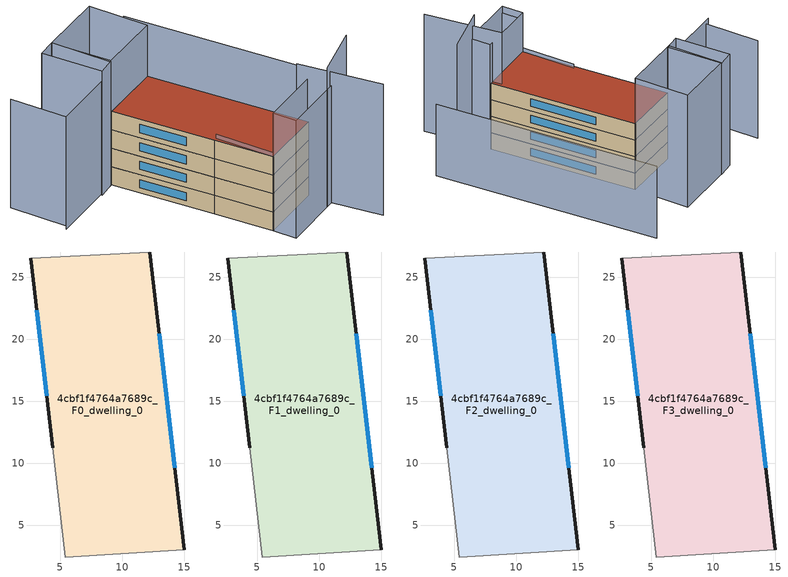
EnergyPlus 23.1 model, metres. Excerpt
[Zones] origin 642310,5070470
4cbf1f4764a7689c_F0_dwelling_0
 floor ground (EU_floor_Construction): 12.22,27.05 15.02,3.03 5.41,2.43 4.41,11.24 2.61,26.55 z0
 wall outside (EU_wall_Construction): 2.61,26.55 4.41,11.24 / 15.02,3.03 12.22,27.05 z0:3
 wall adiabatic (EU_wall_Construction): 12.22,27.05 2.61,26.55 / 4.41,11.24 5.41,2.43 15.02,3.03 z0:3
 window (EU_Window_Construction): 3.11,22.34 3.91,15.45 / 14.25,9.64 12.99,20.44 z0.83:2.17
4cbf1f4764a7689c_F1_dwelling_0
 floor to 4cbf1f4764a7689c_F0_dwelling_0 (EU_floor_Construction): 12.22,27.05 15.01,3.03 5.41,2.43 4.41,11.24 2.61,26.55 z3
 wall outside (EU_wall_Construction): 2.61,26.55 4.41,11.24 / 15.02,3.03 12.22,27.05 z3:6
 wall adiabatic (EU_wall_Construction): 12.22,27.05 2.61,26.55 / 4.41,11.24 5.41,2.43 15.02,3.03 z3:6
 window (EU_Window_Construction): 3.11,22.34 3.91,15.45 / 14.25,9.64 12.99,20.44 z3.83:5.17
4cbf1f4764a7689c_F2_dwelling_0
 floor to 4cbf1f4764a7689c_F1_dwelling_0 (EU_floor_Construction): 12.22,27.05 15.01,3.03 5.41,2.43 4.41,11.24 2.61,26.55 z6
 wall outside (EU_wall_Construction): 2.61,26.55 4.41,11.24 / 15.02,3.03 12.22,27.05 z6:9
 wall adiabatic (EU_wall_Construction): 12.22,27.05 2.61,26.55 / 4.41,11.24 5.41,2.43 15.02,3.03 z6:9
 window (EU_Window_Construction): 3.11,22.34 3.91,15.45 / 14.25,9.64 12.99,20.44 z6.83:8.17
4cbf1f4764a7689c_F3_dwelling_0
 floor to 4cbf1f4764a7689c_F2_dwelling_0 (EU_floor_Construction): 12.22,27.05 15.01,3.03 5.41,2.43 4.41,11.24 2.61,26.55 z9
 wall outside (EU_wall_Construction): 2.61,26.55 4.41,11.24 / 15.02,3.03 12.22,27.05 z9:12
 wall adiabatic (EU_wall_Construction): 12.22,27.05 2.61,26.55 / 4.41,11.24 5.41,2.43 15.02,3.03 z9:12
 window (EU_Window_Construction): 3.11,22.34 3.91,15.45 / 14.25,9.64 12.99,20.44 z9.83:11.17
 roof outside (EU_roof_Construction): 15.02,3.03 12.22,27.05 2.61,26.55 4.41,11.24 5.41,2.43 z12
shading: 14.14,-0.52 22.03,1.61 z0:22.6; 14.32,4.52 16.53,-7.9 z0:21.3; 5.6,2.44 5.81,-1.07 z0:18; 15.43,-0.46 5.63,-1.08 / 5.63,-1.08 5.41,2.43 / 5.41,2.43 15.21,3.05 / 15.21,3.05 15.43,-0.46 z0:19.1; 4.88,11.27 5.41,2.43 z0:12.7; 25.39,0.04 21.13,36.65 z0:13; -9.3,34.9 -8.8,25.95 z0:17.7; -0.5,35.4 0.01,26.45 / 0.01,26.45 -9.49,25.91 z0:18.3; 1.71,35.62 2.61,26.55 / 2.61,26.55 -0.08,26.28 / -0.08,26.28 -0.99,35.36 / -0.99,35.36 1.71,35.62 z0:20.2; 1.71,35.56 11.74,36.09 / 11.74,36.09 12.22,27.05 / 12.22,27.05 2.19,26.52 / 2.19,26.52 1.71,35.56 z0:20.3
[Building]
EU S2 Campaign: North Axis=0; Terrain=City; Solar Distribution=FullExterior
[Site:Location]
Lyon-Bron: Latitude=45.75; Longitude=5; Time Zone=1; Elevation=198
[SizingPeriod:WeatherFileDays]
AnnualSizingPeriod: Begin Month=1; Begin Day of Month=1; End Month=12; End Day of Month=31; Day of Week for Start Day=Monday; Use Weather File Daylight Saving Period=No; Use Weather File Rain and Snow Indicators=No
[MATERIAL]
EU_InternalMass_Material: Roughness=MediumRough; Thickness=0.1; Conductivity=1; Density=1800; Specific Heat=900; Thermal Absorptance=0.9; Solar Absorptance=0.7; Visible Absorptance=0.7
[MATERIAL:NOMASS] Roughness=MediumRough; Thermal Absorptance=0.9; Solar Absorptance=0.7; Visible Absorptance=0.7
Name | Thermal Resistance
EU_wall_NoMass | 0.87146
EU_roof_NoMass | 0.842276
EU_floor_NoMass | 0.496999
[WINDOWMATERIAL:SIMPLEGLAZINGSYSTEM]
EU_Window_SimpleGlazing: UFactor=2.2525; Solar Heat Gain Coefficient=0.76; Visible Transmittance=0.76
[CONSTRUCTION]
EU_wall_Construction: EU_wall_NoMass
EU_roof_Construction: EU_roof_NoMass
EU_floor_Construction: EU_floor_NoMass
EU_InternalMass_Construction: EU_InternalMass_Material
EU_Window_Construction: EU_Window_SimpleGlazing
[ZONE] Type=1; Multiplier=1; Ceiling Height=autocalculate; Floor Area=autocalculate; Part of Total Floor Area=Yes
Name | Volume
4cbf1f4764a7689c_F0_dwelling_0; 4cbf1f4764a7689c_F1_dwelling_0; 4cbf1f4764a7689c_F2_dwelling_0 | 697.471
4cbf1f4764a7689c_F3_dwelling_0 | 1394.94
[INTERNALMASS] Construction=EU_InternalMass_Construction; Surface Area=232.49
Name | Zone or ZoneList
4cbf1f4764a7689c_F0_dwelling_0_EU_InternalMass | 4cbf1f4764a7689c_F0_dwelling_0
4cbf1f4764a7689c_F1_dwelling_0_EU_InternalMass | 4cbf1f4764a7689c_F1_dwelling_0
4cbf1f4764a7689c_F2_dwelling_0_EU_InternalMass | 4cbf1f4764a7689c_F2_dwelling_0
4cbf1f4764a7689c_F3_dwelling_0_EU_InternalMass | 4cbf1f4764a7689c_F3_dwelling_0
[OTHEREQUIPMENT] Fuel Type=Electricity; Design Level Calculation Method=Watts/Area; Power per Zone Floor Area=1; Fraction Latent=0; Fraction Radiant=0; Fraction Lost=0; Carbon Dioxide Generation Rate=0; EndUse Subcategory=EU_Step8_InternalGains
Name | Zone or ZoneList or Space or SpaceList | Schedule
EU_Step8_InternalGain_4cbf1f4764a7689c_F0_dwelling_0_f000 | 4cbf1f4764a7689c_F0_dwelling_0 | EU_Step8_GainSchedule_4cbf1f4764a7689c_F0_dwelling_0_f000
EU_Step8_InternalGain_4cbf1f4764a7689c_F1_dwelling_0_f000 | 4cbf1f4764a7689c_F1_dwelling_0 | EU_Step8_GainSchedule_4cbf1f4764a7689c_F1_dwelling_0_f000
EU_Step8_InternalGain_4cbf1f4764a7689c_F2_dwelling_0_f000 | 4cbf1f4764a7689c_F2_dwelling_0 | EU_Step8_GainSchedule_4cbf1f4764a7689c_F2_dwelling_0_f000
EU_Step8_InternalGain_4cbf1f4764a7689c_F3_dwelling_0_f000 | 4cbf1f4764a7689c_F3_dwelling_0 | EU_Step8_GainSchedule_4cbf1f4764a7689c_F3_dwelling_0_f000
[ZONEVENTILATION:DESIGNFLOWRATE] Schedule=EU_AlwaysOn; Design Flow Rate Calculation Method=AirChanges/Hour; Air Changes per Hour=0.425; Ventilation Type=Natural; Fan Pressure Rise=0; Fan Total Efficiency=1; Constant Term Coefficient=1; Temperature Term Coefficient=0; Velocity Term Coefficient=0; Velocity Squared Term Coefficient=0; Minimum Indoor Temperature=-100; Maximum Indoor Temperature=100; Delta Temperature=-100; Minimum Outdoor Temperature=-100; Maximum Outdoor Temperature=100; Maximum Wind Speed=40
Name | Zone or ZoneList or Space or SpaceList
EU_ConstantAir_4cbf1f4764a7689c_F0_dwelling_0 | 4cbf1f4764a7689c_F0_dwelling_0
EU_ConstantAir_4cbf1f4764a7689c_F1_dwelling_0 | 4cbf1f4764a7689c_F1_dwelling_0
EU_ConstantAir_4cbf1f4764a7689c_F2_dwelling_0 | 4cbf1f4764a7689c_F2_dwelling_0
EU_ConstantAir_4cbf1f4764a7689c_F3_dwelling_0 | 4cbf1f4764a7689c_F3_dwelling_0
[HVACTEMPLATE:THERMOSTAT] Constant Heating Setpoint=20; Constant Cooling Setpoint=50
EU_HeatOnly_4cbf1f4764a7689c_F0_dwelling_0; EU_HeatOnly_4cbf1f4764a7689c_F1_dwelling_0; EU_HeatOnly_4cbf1f4764a7689c_F2_dwelling_0; EU_HeatOnly_4cbf1f4764a7689c_F3_dwelling_0
[HVACTEMPLATE:ZONE:IDEALLOADSAIRSYSTEM] System Availability Schedule=EU_AlwaysOn; Maximum Heating Supply Air Temperature=50; Minimum Cooling Supply Air Temperature=13; Maximum Heating Supply Air Humidity Ratio=0.0156; Minimum Cooling Supply Air Humidity Ratio=0.0077; Heating Limit=NoLimit; Cooling Limit=NoLimit; Heating Availability Schedule=EU_AlwaysOn; Cooling Availability Schedule=EU_CoolingOff; Dehumidification Control Type=ConstantSensibleHeatRatio; Cooling Sensible Heat Ratio=0.7; Dehumidification Setpoint=60; Humidification Control Type=None; Humidification Setpoint=30; Outdoor Air Method=None; Outdoor Air Flow Rate per Person=0.00944; Outdoor Air Flow Rate per Zone Floor Area=0; Outdoor Air Flow Rate per Zone=0; Demand Controlled Ventilation Type=None; Outdoor Air Economizer Type=NoEconomizer; Heat Recovery Type=None; Sensible Heat Recovery Effectiveness=0.7; Latent Heat Recovery Effectiveness=0.65
Name | Template Thermostat
4cbf1f4764a7689c_F0_dwelling_0 | EU_HeatOnly_4cbf1f4764a7689c_F0_dwelling_0
4cbf1f4764a7689c_F1_dwelling_0 | EU_HeatOnly_4cbf1f4764a7689c_F1_dwelling_0
4cbf1f4764a7689c_F2_dwelling_0 | EU_HeatOnly_4cbf1f4764a7689c_F2_dwelling_0
4cbf1f4764a7689c_F3_dwelling_0 | EU_HeatOnly_4cbf1f4764a7689c_F3_dwelling_0
[SIZING:ZONE] Zone Cooling Design Supply Air Temperature Input Method=SupplyAirTemperature; Zone Cooling Design Supply Air Temperature=13; Zone Heating Design Supply Air Temperature Input Method=SupplyAirTemperature; Zone Heating Design Supply Air Temperature=50; Zone Cooling Design Supply Air Humidity Ratio=0.008; Zone Heating Design Supply Air Humidity Ratio=0.008; Cooling Design Air Flow Method=DesignDay; Cooling Design Air Flow Rate=0; Cooling Minimum Air Flow per Zone Floor Area=0.000762; Cooling Minimum Air Flow=0; Cooling Minimum Air Flow Fraction=0.2; Heating Design Air Flow Method=DesignDay; Heating Design Air Flow Rate=0; Heating Maximum Air Flow per Zone Floor Area=0.002032; Heating Maximum Air Flow=0.141576; Heating Maximum Air Flow Fraction=0.3; Account for Dedicated Outdoor Air System=No; Dedicated Outdoor Air System Control Strategy=NeutralSupplyAir; Dedicated Outdoor Air Low Setpoint Temperature for Design=autosize; Dedicated Outdoor Air High Setpoint Temperature for Design=autosize; Zone Load Sizing Method=Sensible Load Only No Latent Load; Zone Latent Cooling Design Supply Air Humidity Ratio Input Method=HumidityRatioDifference; Zone Cooling Design Supply Air Humidity Ratio Difference=0.005; Zone Latent Heating Design Supply Air Humidity Ratio Input Method=HumidityRatioDifference; Zone Humidification Design Supply Air Humidity Ratio Difference=0.005
4cbf1f4764a7689c_F0_dwelling_0; 4cbf1f4764a7689c_F1_dwelling_0; 4cbf1f4764a7689c_F2_dwelling_0; 4cbf1f4764a7689c_F3_dwelling_0
[SCHEDULE:CONSTANT]
Name | Hourly Value
EU_AlwaysOn | 1
EU_CoolingOff | 0
[SCHEDULE:FILE] Column Number=1; Rows to Skip at Top=0; Number of Hours of Data=8760; Column Separator=Comma; Interpolate to Timestep=No; Minutes per Item=60; Adjust Schedule for Daylight Savings=Yes
Name | File
EU_Step8_GainSchedule_4cbf1f4764a7689c_F0_dwelling_0_f000 | ../../schedules/4cbf1f4764a7689c/4cbf1f4764a7689c_F0_dwelling_0_f000_gain.csv
EU_Step8_GainSchedule_4cbf1f4764a7689c_F1_dwelling_0_f000 | ../../schedules/4cbf1f4764a7689c/4cbf1f4764a7689c_F1_dwelling_0_f000_gain.csv
EU_Step8_GainSchedule_4cbf1f4764a7689c_F2_dwelling_0_f000 | ../../schedules/4cbf1f4764a7689c/4cbf1f4764a7689c_F2_dwelling_0_f000_gain.csv
EU_Step8_GainSchedule_4cbf1f4764a7689c_F3_dwelling_0_f000 | ../../schedules/4cbf1f4764a7689c/4cbf1f4764a7689c_F3_dwelling_0_f000_gain.csv
